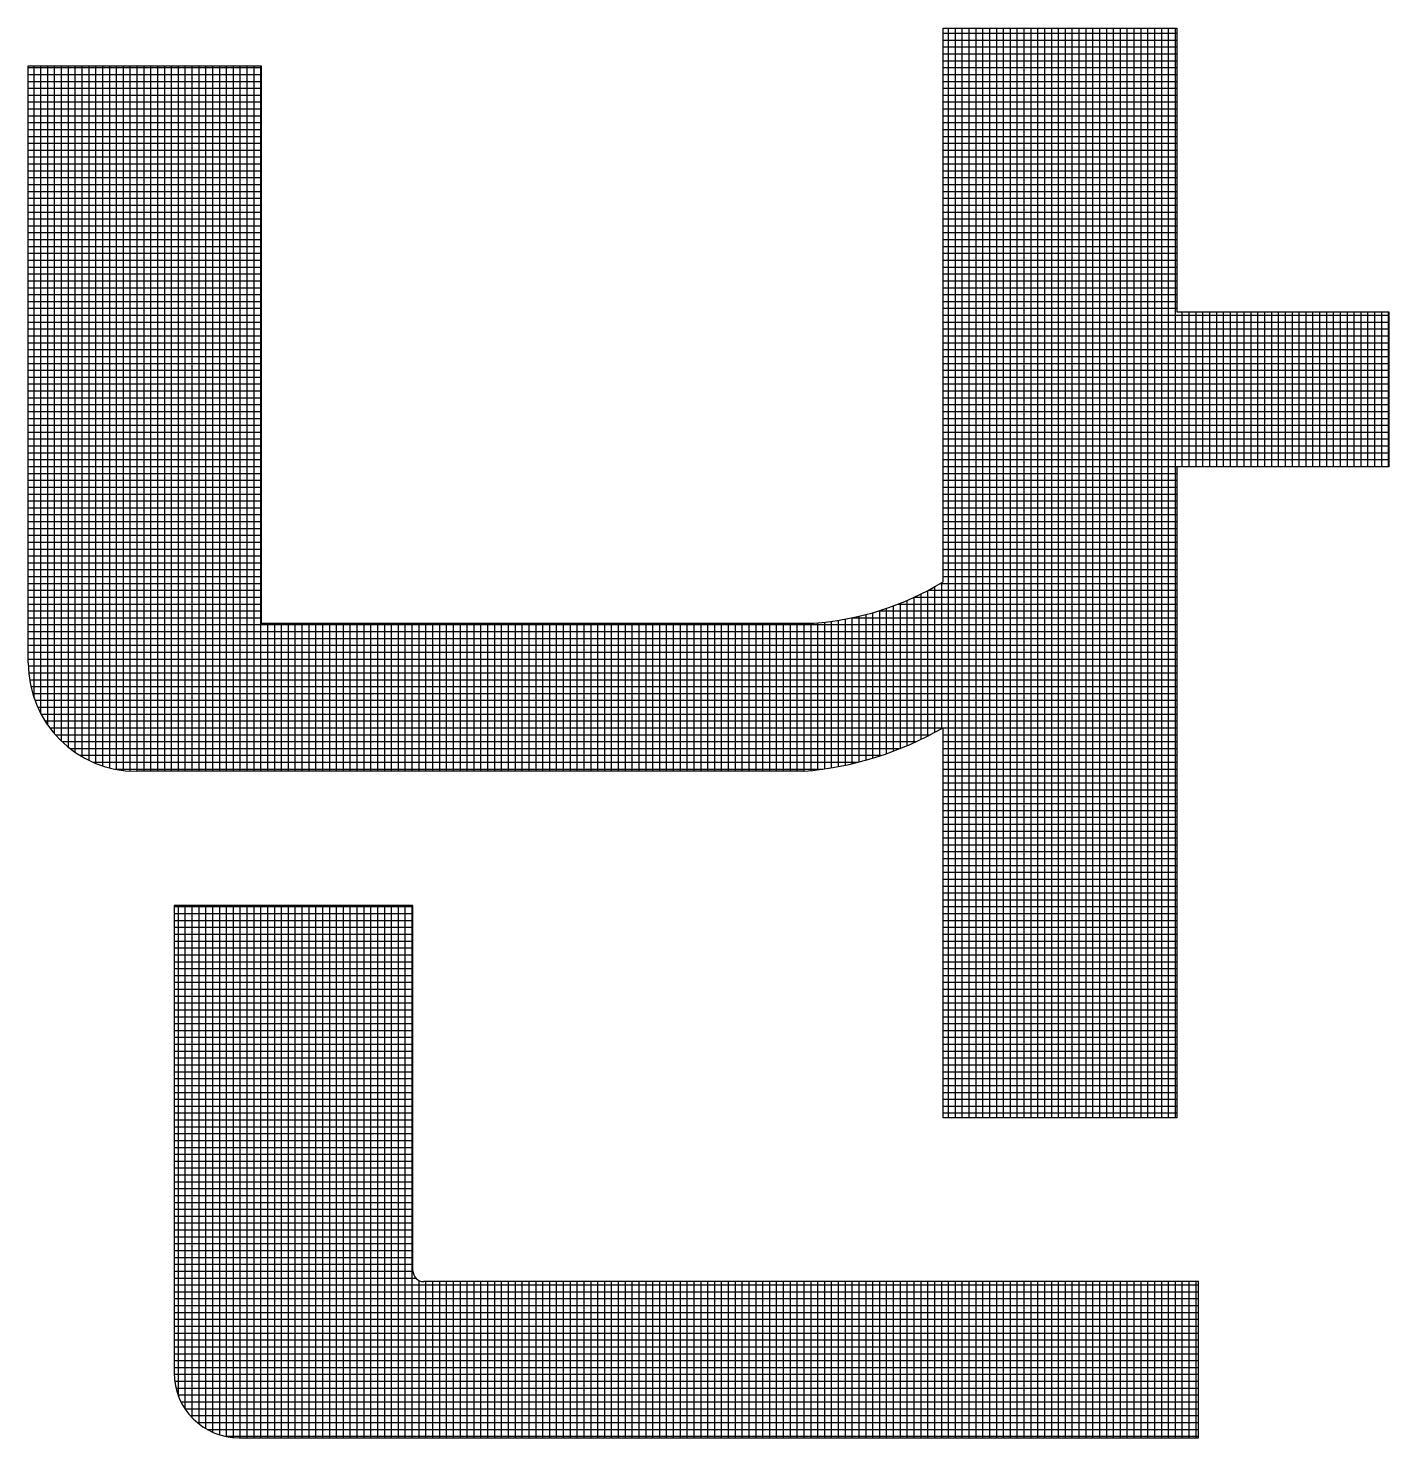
# Model space of a CAD drawing. Header units: inches. Extents: x 1131 to 1972, y 12 to 606.
# Drawn here: x 1849.899 to 1853.335, y 114.926 to 118.485 of the extents above; entities that cross this region are included whole.
import ezdxf

# ---------------------------------------------------------------- set-up
doc = ezdxf.new("R2010")
doc.units = ezdxf.units.IN
doc.header["$MEASUREMENT"] = 0
doc.layers.add('BG ÇÑ±¹Áö¿ª³\xad¹æ±â¼úÁÖ½ÄÈ¸»ç CI', color=7, linetype='Continuous')

msp = doc.modelspace()

# ---------------------------------------------------------------- linework, layer by layer
at = {"layer": 'BG ÇÑ±¹Áö¿ª³\xad¹æ±â¼úÁÖ½ÄÈ¸»ç CI', "color": 7, "linetype": 'Continuous', "lineweight": 25}
for p, q in [((1852.2095, 117.0867), (1852.2095, 118.4848)), ((1852.2095, 118.4848), (1852.7999, 118.4848)), ((1852.2234, 115.7334), (1852.2234, 118.4848)), ((1852.2408, 115.7334), (1852.2408, 118.4848)), ((1852.2582, 115.7334), (1852.2582, 118.4848)), ((1852.2755, 115.7334), (1852.2755, 118.4848)), ((1852.2929, 115.7334), (1852.2929, 118.4848)), ((1852.3103, 115.7334), (1852.3103, 118.4848)), ((1852.3276, 115.7334), (1852.3276, 118.4848)), ((1852.345, 115.7334), (1852.345, 118.4848)), ((1852.3623, 115.7334), (1852.3623, 118.4848)), ((1852.3797, 115.7334), (1852.3797, 118.4848)), ((1852.3971, 115.7334), (1852.3971, 118.4848)), ((1852.4144, 115.7334), (1852.4144, 118.4848)), ((1852.4318, 115.7334), (1852.4318, 118.4848)), ((1852.4492, 115.7334), (1852.4492, 118.4848)), ((1852.4665, 115.7334), (1852.4665, 118.4848)), ((1852.4839, 115.7334), (1852.4839, 118.4848)), ((1852.5013, 115.7334), (1852.5013, 118.4848)), ((1852.5186, 115.7334), (1852.5186, 118.4848)), ((1852.536, 115.7334), (1852.536, 118.4848)), ((1852.5534, 115.7334), (1852.5534, 118.4848)), ((1852.5707, 115.7334), (1852.5707, 118.4848)), ((1852.5881, 115.7334), (1852.5881, 118.4848)), ((1852.6054, 115.7334), (1852.6054, 118.4848)), ((1852.6228, 115.7334), (1852.6228, 118.4848)), ((1852.6402, 115.7334), (1852.6402, 118.4848)), ((1852.6575, 115.7334), (1852.6575, 118.4848)), ((1852.6749, 115.7334), (1852.6749, 118.4848)), ((1852.6923, 115.7334), (1852.6923, 118.4848)), ((1852.7096, 115.7334), (1852.7096, 118.4848)), ((1852.727, 115.7334), (1852.727, 118.4848)), ((1852.7444, 115.7334), (1852.7444, 118.4848)), ((1852.7617, 115.7334), (1852.7617, 118.4848)), ((1852.7791, 115.7334), (1852.7791, 118.4848)), ((1852.7965, 115.7334), (1852.7965, 118.4848)), ((1852.7999, 118.4848), (1852.7999, 117.7688)), ((1852.2095, 118.4721), (1852.7999, 118.4721)), ((1852.2095, 118.4548), (1852.7999, 118.4548)), ((1852.2095, 118.4374), (1852.7999, 118.4374)), ((1852.2095, 118.42), (1852.7999, 118.42)), ((1849.8991, 118.3895), (1850.4876, 118.3895)), ((1849.8991, 116.8822), (1849.8991, 118.3895)), ((1849.8991, 118.3853), (1850.4876, 118.3853)), ((1849.914, 116.7934), (1849.914, 118.3895)), ((1849.9313, 116.7535), (1849.9313, 118.3895)), ((1849.9487, 116.7252), (1849.9487, 118.3895)), ((1849.966, 116.703), (1849.966, 118.3895)), ((1849.9834, 116.6847), (1849.9834, 118.3895)), ((1850.0008, 116.6694), (1850.0008, 118.3895)), ((1850.0181, 116.6565), (1850.0181, 118.3895)), ((1850.0355, 116.6456), (1850.0355, 118.3895)), ((1850.0529, 116.6363), (1850.0529, 118.3895)), ((1850.0702, 116.6286), (1850.0702, 118.3895)), ((1850.0876, 116.6223), (1850.0876, 118.3895)), ((1850.105, 116.6172), (1850.105, 118.3895)), ((1850.1223, 116.6134), (1850.1223, 118.3895)), ((1850.1397, 116.6107), (1850.1397, 118.3895)), ((1850.1571, 116.6092), (1850.1571, 118.3895)), ((1850.1744, 116.6087), (1850.1744, 118.3895)), ((1850.1918, 116.6087), (1850.1918, 118.3895)), ((1850.2091, 116.6087), (1850.2091, 118.3895)), ((1850.2265, 116.6087), (1850.2265, 118.3895)), ((1850.2439, 116.6087), (1850.2439, 118.3895)), ((1850.2612, 116.6087), (1850.2612, 118.3895)), ((1850.2786, 116.6087), (1850.2786, 118.3895)), ((1850.296, 116.6087), (1850.296, 118.3895)), ((1850.3133, 116.6087), (1850.3133, 118.3895)), ((1850.3307, 116.6087), (1850.3307, 118.3895)), ((1850.3481, 116.6087), (1850.3481, 118.3895)), ((1850.3654, 116.6087), (1850.3654, 118.3895)), ((1850.3828, 116.6087), (1850.3828, 118.3895)), ((1850.4002, 116.6087), (1850.4002, 118.3895)), ((1850.4175, 116.6087), (1850.4175, 118.3895)), ((1850.4349, 116.6087), (1850.4349, 118.3895)), ((1850.4523, 116.6087), (1850.4523, 118.3895)), ((1850.4696, 116.6087), (1850.4696, 118.3895)), ((1850.487, 116.6087), (1850.487, 118.3895)), ((1850.4876, 118.3895), (1850.4876, 116.9827)), ((1852.2095, 118.4027), (1852.7999, 118.4027)), ((1852.2095, 118.3853), (1852.7999, 118.3853)), ((1849.8991, 118.3679), (1850.4876, 118.3679)), ((1849.8991, 118.3506), (1850.4876, 118.3506)), ((1852.2095, 118.3679), (1852.7999, 118.3679)), ((1852.2095, 118.3506), (1852.7999, 118.3506)), ((1849.8991, 118.3332), (1850.4876, 118.3332)), ((1849.8991, 118.3158), (1850.4876, 118.3158)), ((1852.2095, 118.3332), (1852.7999, 118.3332)), ((1852.2095, 118.3158), (1852.7999, 118.3158)), ((1849.8991, 118.2985), (1850.4876, 118.2985)), ((1849.8991, 118.2811), (1850.4876, 118.2811)), ((1852.2095, 118.2985), (1852.7999, 118.2985)), ((1852.2095, 118.2811), (1852.7999, 118.2811)), ((1849.8991, 118.2638), (1850.4876, 118.2638)), ((1849.8991, 118.2464), (1850.4876, 118.2464)), ((1852.2095, 118.2638), (1852.7999, 118.2638)), ((1852.2095, 118.2464), (1852.7999, 118.2464)), ((1849.8991, 118.229), (1850.4876, 118.229)), ((1849.8991, 118.2117), (1850.4876, 118.2117)), ((1852.2095, 118.229), (1852.7999, 118.229)), ((1852.2095, 118.2117), (1852.7999, 118.2117)), ((1849.8991, 118.1943), (1850.4876, 118.1943)), ((1849.8991, 118.1769), (1850.4876, 118.1769)), ((1852.2095, 118.1943), (1852.7999, 118.1943)), ((1852.2095, 118.1769), (1852.7999, 118.1769)), ((1849.8991, 118.1596), (1850.4876, 118.1596)), ((1849.8991, 118.1422), (1850.4876, 118.1422)), ((1852.2095, 118.1596), (1852.7999, 118.1596)), ((1852.2095, 118.1422), (1852.7999, 118.1422)), ((1849.8991, 118.1248), (1850.4876, 118.1248)), ((1849.8991, 118.1075), (1850.4876, 118.1075)), ((1852.2095, 118.1248), (1852.7999, 118.1248)), ((1852.2095, 118.1075), (1852.7999, 118.1075)), ((1849.8991, 118.0901), (1850.4876, 118.0901)), ((1849.8991, 118.0727), (1850.4876, 118.0727)), ((1849.8991, 118.0554), (1850.4876, 118.0554)), ((1852.2095, 118.0901), (1852.7999, 118.0901)), ((1852.2095, 118.0727), (1852.7999, 118.0727)), ((1852.2095, 118.0554), (1852.7999, 118.0554)), ((1849.8991, 118.038), (1850.4876, 118.038)), ((1849.8991, 118.0206), (1850.4876, 118.0206)), ((1852.2095, 118.038), (1852.7999, 118.038)), ((1852.2095, 118.0206), (1852.7999, 118.0206)), ((1849.8991, 118.0033), (1850.4876, 118.0033)), ((1849.8991, 117.9859), (1850.4876, 117.9859)), ((1852.2095, 118.0033), (1852.7999, 118.0033)), ((1852.2095, 117.9859), (1852.7999, 117.9859)), ((1849.8991, 117.9686), (1850.4876, 117.9686)), ((1849.8991, 117.9512), (1850.4876, 117.9512)), ((1852.2095, 117.9686), (1852.7999, 117.9686)), ((1852.2095, 117.9512), (1852.7999, 117.9512)), ((1849.8991, 117.9338), (1850.4876, 117.9338)), ((1849.8991, 117.9165), (1850.4876, 117.9165)), ((1852.2095, 117.9338), (1852.7999, 117.9338)), ((1852.2095, 117.9165), (1852.7999, 117.9165)), ((1849.8991, 117.8991), (1850.4876, 117.8991)), ((1849.8991, 117.8817), (1850.4876, 117.8817)), ((1852.2095, 117.8991), (1852.7999, 117.8991)), ((1852.2095, 117.8817), (1852.7999, 117.8817)), ((1849.8991, 117.8644), (1850.4876, 117.8644)), ((1849.8991, 117.847), (1850.4876, 117.847)), ((1852.2095, 117.8644), (1852.7999, 117.8644)), ((1852.2095, 117.847), (1852.7999, 117.847)), ((1849.8991, 117.8296), (1850.4876, 117.8296)), ((1849.8991, 117.8123), (1850.4876, 117.8123)), ((1852.2095, 117.8296), (1852.7999, 117.8296)), ((1852.2095, 117.8123), (1852.7999, 117.8123)), ((1849.8991, 117.7949), (1850.4876, 117.7949)), ((1849.8991, 117.7775), (1850.4876, 117.7775)), ((1852.2095, 117.7949), (1852.7999, 117.7949)), ((1852.2095, 117.7775), (1852.7999, 117.7775)), ((1849.8991, 117.7602), (1850.4876, 117.7602)), ((1849.8991, 117.7428), (1850.4876, 117.7428)), ((1852.2095, 117.7602), (1853.3353, 117.7602)), ((1852.2095, 117.7428), (1853.3353, 117.7428)), ((1852.7999, 117.7688), (1853.3353, 117.7688)), ((1852.8138, 117.3769), (1852.8138, 117.7688)), ((1852.8312, 117.3769), (1852.8312, 117.7688)), ((1852.8486, 117.3769), (1852.8486, 117.7688)), ((1852.8659, 117.3769), (1852.8659, 117.7688)), ((1852.8833, 117.3769), (1852.8833, 117.7688)), ((1852.9006, 117.3769), (1852.9006, 117.7688)), ((1852.918, 117.3769), (1852.918, 117.7688)), ((1852.9354, 117.3769), (1852.9354, 117.7688)), ((1852.9527, 117.3769), (1852.9527, 117.7688)), ((1852.9701, 117.3769), (1852.9701, 117.7688)), ((1852.9875, 117.3769), (1852.9875, 117.7688)), ((1853.0048, 117.3769), (1853.0048, 117.7688)), ((1853.0222, 117.3769), (1853.0222, 117.7688)), ((1853.0396, 117.3769), (1853.0396, 117.7688)), ((1853.0569, 117.3769), (1853.0569, 117.7688)), ((1853.0743, 117.3769), (1853.0743, 117.7688)), ((1853.0917, 117.3769), (1853.0917, 117.7688)), ((1853.109, 117.3769), (1853.109, 117.7688)), ((1853.1264, 117.3769), (1853.1264, 117.7688)), ((1853.1437, 117.3769), (1853.1437, 117.7688)), ((1853.1611, 117.3769), (1853.1611, 117.7688)), ((1853.1785, 117.3769), (1853.1785, 117.7688)), ((1853.1958, 117.3769), (1853.1958, 117.7688)), ((1853.2132, 117.3769), (1853.2132, 117.7688)), ((1853.2306, 117.3769), (1853.2306, 117.7688)), ((1853.2479, 117.3769), (1853.2479, 117.7688)), ((1853.2653, 117.3769), (1853.2653, 117.7688)), ((1853.2827, 117.3769), (1853.2827, 117.7688)), ((1853.3, 117.3769), (1853.3, 117.7688)), ((1853.3174, 117.3769), (1853.3174, 117.7688)), ((1853.3348, 117.3769), (1853.3348, 117.7688)), ((1853.3353, 117.7688), (1853.3353, 117.3769)), ((1849.8991, 117.7255), (1850.4876, 117.7255)), ((1849.8991, 117.7081), (1850.4876, 117.7081)), ((1852.2095, 117.7255), (1853.3353, 117.7255)), ((1852.2095, 117.7081), (1853.3353, 117.7081)), ((1849.8991, 117.6907), (1850.4876, 117.6907)), ((1849.8991, 117.6734), (1850.4876, 117.6734)), ((1852.2095, 117.6907), (1853.3353, 117.6907)), ((1852.2095, 117.6734), (1853.3353, 117.6734)), ((1849.8991, 117.656), (1850.4876, 117.656)), ((1849.8991, 117.6386), (1850.4876, 117.6386)), ((1852.2095, 117.656), (1853.3353, 117.656)), ((1852.2095, 117.6386), (1853.3353, 117.6386)), ((1849.8991, 117.6213), (1850.4876, 117.6213)), ((1849.8991, 117.6039), (1850.4876, 117.6039)), ((1852.2095, 117.6213), (1853.3353, 117.6213)), ((1852.2095, 117.6039), (1853.3353, 117.6039)), ((1849.8991, 117.5865), (1850.4876, 117.5865)), ((1849.8991, 117.5692), (1850.4876, 117.5692)), ((1852.2095, 117.5865), (1853.3353, 117.5865)), ((1852.2095, 117.5692), (1853.3353, 117.5692)), ((1849.8991, 117.5518), (1850.4876, 117.5518)), ((1849.8991, 117.5344), (1850.4876, 117.5344)), ((1852.2095, 117.5518), (1853.3353, 117.5518)), ((1852.2095, 117.5344), (1853.3353, 117.5344)), ((1849.8991, 117.5171), (1850.4876, 117.5171)), ((1849.8991, 117.4997), (1850.4876, 117.4997)), ((1852.2095, 117.5171), (1853.3353, 117.5171)), ((1852.2095, 117.4997), (1853.3353, 117.4997)), ((1849.8991, 117.4823), (1850.4876, 117.4823)), ((1849.8991, 117.465), (1850.4876, 117.465)), ((1852.2095, 117.4823), (1853.3353, 117.4823)), ((1852.2095, 117.465), (1853.3353, 117.465)), ((1849.8991, 117.4476), (1850.4876, 117.4476)), ((1849.8991, 117.4303), (1850.4876, 117.4303)), ((1852.2095, 117.4476), (1853.3353, 117.4476)), ((1852.2095, 117.4303), (1853.3353, 117.4303)), ((1849.8991, 117.4129), (1850.4876, 117.4129)), ((1849.8991, 117.3955), (1850.4876, 117.3955)), ((1852.2095, 117.4129), (1853.3353, 117.4129)), ((1852.2095, 117.3955), (1853.3353, 117.3955)), ((1849.8991, 117.3782), (1850.4876, 117.3782)), ((1849.8991, 117.3608), (1850.4876, 117.3608)), ((1849.8991, 117.3434), (1850.4876, 117.3434)), ((1852.2095, 117.3782), (1853.3353, 117.3782)), ((1852.2095, 117.3608), (1852.7999, 117.3608)), ((1852.2095, 117.3434), (1852.7999, 117.3434)), ((1853.3353, 117.3769), (1852.7999, 117.3769)), ((1852.7999, 117.3769), (1852.7999, 115.7334)), ((1849.8991, 117.3261), (1850.4876, 117.3261)), ((1849.8991, 117.3087), (1850.4876, 117.3087)), ((1852.2095, 117.3261), (1852.7999, 117.3261)), ((1852.2095, 117.3087), (1852.7999, 117.3087)), ((1849.8991, 117.2913), (1850.4876, 117.2913)), ((1849.8991, 117.274), (1850.4876, 117.274)), ((1852.2095, 117.2913), (1852.7999, 117.2913)), ((1852.2095, 117.274), (1852.7999, 117.274)), ((1849.8991, 117.2566), (1850.4876, 117.2566)), ((1849.8991, 117.2392), (1850.4876, 117.2392)), ((1852.2095, 117.2566), (1852.7999, 117.2566)), ((1852.2095, 117.2392), (1852.7999, 117.2392)), ((1849.8991, 117.2219), (1850.4876, 117.2219)), ((1849.8991, 117.2045), (1850.4876, 117.2045)), ((1852.2095, 117.2219), (1852.7999, 117.2219)), ((1852.2095, 117.2045), (1852.7999, 117.2045)), ((1849.8991, 117.1872), (1850.4876, 117.1872)), ((1849.8991, 117.1698), (1850.4876, 117.1698)), ((1852.2095, 117.1872), (1852.7999, 117.1872)), ((1852.2095, 117.1698), (1852.7999, 117.1698)), ((1849.8991, 117.1524), (1850.4876, 117.1524)), ((1849.8991, 117.1351), (1850.4876, 117.1351)), ((1852.2095, 117.1524), (1852.7999, 117.1524)), ((1852.2095, 117.1351), (1852.7999, 117.1351)), ((1849.8991, 117.1177), (1850.4876, 117.1177)), ((1849.8991, 117.1003), (1850.4876, 117.1003)), ((1852.2095, 117.1177), (1852.7999, 117.1177)), ((1852.2095, 117.1003), (1852.7999, 117.1003)), ((1849.8991, 117.083), (1850.4876, 117.083)), ((1849.8991, 117.0656), (1850.4876, 117.0656)), ((1852.1713, 116.6977), (1852.1713, 117.0651)), ((1852.1723, 117.0656), (1852.7999, 117.0656)), ((1852.1887, 116.7068), (1852.1887, 117.0746)), ((1852.2033, 117.083), (1852.7999, 117.083)), ((1852.2061, 116.7165), (1852.2061, 117.0846)), ((1849.8991, 117.0482), (1850.4876, 117.0482)), ((1849.8991, 117.0309), (1850.4876, 117.0309)), ((1852.0845, 116.6594), (1852.0845, 117.0263)), ((1852.0965, 117.0309), (1852.7999, 117.0309)), ((1852.1019, 116.6662), (1852.1019, 117.033)), ((1852.1192, 116.6734), (1852.1192, 117.0402)), ((1852.1366, 116.681), (1852.1366, 117.0479)), ((1852.1372, 117.0482), (1852.7999, 117.0482)), ((1852.154, 116.6891), (1852.154, 117.0562)), ((1849.8991, 117.0135), (1850.4876, 117.0135)), ((1849.8991, 116.9961), (1850.4876, 116.9961)), ((1851.9282, 116.6175), (1851.9282, 116.9874)), ((1851.9456, 116.6206), (1851.9456, 116.9899)), ((1851.963, 116.6241), (1851.963, 116.9929)), ((1851.9795, 116.9961), (1852.7999, 116.9961)), ((1851.9803, 116.6279), (1851.9803, 116.9963)), ((1851.9977, 116.6322), (1851.9977, 117.0002)), ((1852.0151, 116.6368), (1852.0151, 117.0045)), ((1852.0324, 116.6418), (1852.0324, 117.0092)), ((1852.0468, 117.0135), (1852.7999, 117.0135)), ((1852.0498, 116.6473), (1852.0498, 117.0144)), ((1852.0671, 116.6532), (1852.0671, 117.0201)), ((1849.8991, 116.9788), (1852.7999, 116.9788)), ((1849.8991, 116.9614), (1852.7999, 116.9614)), ((1850.4876, 116.9827), (1851.8831, 116.9827)), ((1850.5043, 116.6087), (1850.5043, 116.9827)), ((1850.5217, 116.6087), (1850.5217, 116.9827)), ((1850.5391, 116.6087), (1850.5391, 116.9827)), ((1850.5564, 116.6087), (1850.5564, 116.9827)), ((1850.5738, 116.6087), (1850.5738, 116.9827)), ((1850.5912, 116.6087), (1850.5912, 116.9827)), ((1850.6085, 116.6087), (1850.6085, 116.9827)), ((1850.6259, 116.6087), (1850.6259, 116.9827)), ((1850.6433, 116.6087), (1850.6433, 116.9827)), ((1850.6606, 116.6087), (1850.6606, 116.9827)), ((1850.678, 116.6087), (1850.678, 116.9827)), ((1850.6954, 116.6087), (1850.6954, 116.9827)), ((1850.7127, 116.6087), (1850.7127, 116.9827)), ((1850.7301, 116.6087), (1850.7301, 116.9827)), ((1850.7474, 116.6087), (1850.7474, 116.9827)), ((1850.7648, 116.6087), (1850.7648, 116.9827)), ((1850.7822, 116.6087), (1850.7822, 116.9827)), ((1850.7995, 116.6087), (1850.7995, 116.9827)), ((1850.8169, 116.6087), (1850.8169, 116.9827)), ((1850.8343, 116.6087), (1850.8343, 116.9827)), ((1850.8516, 116.6087), (1850.8516, 116.9827)), ((1850.869, 116.6087), (1850.869, 116.9827)), ((1850.8864, 116.6087), (1850.8864, 116.9827)), ((1850.9037, 116.6087), (1850.9037, 116.9827)), ((1850.9211, 116.6087), (1850.9211, 116.9827)), ((1850.9385, 116.6087), (1850.9385, 116.9827)), ((1850.9558, 116.6087), (1850.9558, 116.9827)), ((1850.9732, 116.6087), (1850.9732, 116.9827)), ((1850.9906, 116.6087), (1850.9906, 116.9827)), ((1851.0079, 116.6087), (1851.0079, 116.9827)), ((1851.0253, 116.6087), (1851.0253, 116.9827)), ((1851.0426, 116.6087), (1851.0426, 116.9827)), ((1851.06, 116.6087), (1851.06, 116.9827)), ((1851.0774, 116.6087), (1851.0774, 116.9827)), ((1851.0947, 116.6087), (1851.0947, 116.9827)), ((1851.1121, 116.6087), (1851.1121, 116.9827)), ((1851.1295, 116.6087), (1851.1295, 116.9827)), ((1851.1468, 116.6087), (1851.1468, 116.9827)), ((1851.1642, 116.6087), (1851.1642, 116.9827)), ((1851.1816, 116.6087), (1851.1816, 116.9827)), ((1851.1989, 116.6087), (1851.1989, 116.9827)), ((1851.2163, 116.6087), (1851.2163, 116.9827)), ((1851.2337, 116.6087), (1851.2337, 116.9827)), ((1851.251, 116.6087), (1851.251, 116.9827)), ((1851.2684, 116.6087), (1851.2684, 116.9827)), ((1851.2857, 116.6087), (1851.2857, 116.9827)), ((1851.3031, 116.6087), (1851.3031, 116.9827)), ((1851.3205, 116.6087), (1851.3205, 116.9827)), ((1851.3378, 116.6087), (1851.3378, 116.9827)), ((1851.3552, 116.6087), (1851.3552, 116.9827)), ((1851.3726, 116.6087), (1851.3726, 116.9827)), ((1851.3899, 116.6087), (1851.3899, 116.9827)), ((1851.4073, 116.6087), (1851.4073, 116.9827)), ((1851.4247, 116.6087), (1851.4247, 116.9827)), ((1851.442, 116.6087), (1851.442, 116.9827)), ((1851.4594, 116.6087), (1851.4594, 116.9827)), ((1851.4768, 116.6087), (1851.4768, 116.9827)), ((1851.4941, 116.6087), (1851.4941, 116.9827)), ((1851.5115, 116.6087), (1851.5115, 116.9827)), ((1851.5289, 116.6087), (1851.5289, 116.9827)), ((1851.5462, 116.6087), (1851.5462, 116.9827)), ((1851.5636, 116.6087), (1851.5636, 116.9827)), ((1851.5809, 116.6087), (1851.5809, 116.9827)), ((1851.5983, 116.6087), (1851.5983, 116.9827)), ((1851.6157, 116.6087), (1851.6157, 116.9827)), ((1851.633, 116.6087), (1851.633, 116.9827)), ((1851.6504, 116.6087), (1851.6504, 116.9827)), ((1851.6678, 116.6087), (1851.6678, 116.9827)), ((1851.6851, 116.6087), (1851.6851, 116.9827)), ((1851.7025, 116.6087), (1851.7025, 116.9827)), ((1851.7199, 116.6087), (1851.7199, 116.9827)), ((1851.7372, 116.6087), (1851.7372, 116.9827)), ((1851.7546, 116.6087), (1851.7546, 116.9827)), ((1851.772, 116.6087), (1851.772, 116.9827)), ((1851.7893, 116.6087), (1851.7893, 116.9827)), ((1851.8067, 116.6087), (1851.8067, 116.9827)), ((1851.824, 116.6087), (1851.824, 116.9827)), ((1851.8414, 116.6087), (1851.8414, 116.9827)), ((1851.8588, 116.6088), (1851.8588, 116.9827)), ((1851.8761, 116.6105), (1851.8761, 116.9827)), ((1851.8935, 116.6124), (1851.8935, 116.9836)), ((1851.9109, 116.6148), (1851.9109, 116.9853)), ((1849.8991, 116.944), (1852.7999, 116.944)), ((1849.8991, 116.9267), (1852.7999, 116.9267)), ((1849.8991, 116.9093), (1852.7999, 116.9093)), ((1849.8991, 116.892), (1852.7999, 116.892)), ((1849.8992, 116.8746), (1852.7999, 116.8746)), ((1849.9003, 116.8572), (1852.7999, 116.8572)), ((1849.9024, 116.8399), (1852.7999, 116.8399)), ((1849.9057, 116.8225), (1852.7999, 116.8225)), ((1849.9102, 116.8051), (1852.7999, 116.8051)), ((1849.916, 116.7878), (1852.7999, 116.7878)), ((1849.923, 116.7704), (1852.7999, 116.7704)), ((1849.9316, 116.753), (1852.7999, 116.753)), ((1849.9417, 116.7357), (1852.7999, 116.7357)), ((1849.9537, 116.7183), (1852.2092, 116.7183)), ((1852.2095, 115.7334), (1852.2095, 116.7185)), ((1852.2095, 116.7183), (1852.7999, 116.7183)), ((1849.9678, 116.7009), (1852.1776, 116.7009)), ((1849.9846, 116.6836), (1852.1422, 116.6836)), ((1852.2095, 116.7009), (1852.7999, 116.7009)), ((1852.2095, 116.6836), (1852.7999, 116.6836)), ((1850.0048, 116.6662), (1852.102, 116.6662)), ((1850.03, 116.6489), (1852.0545, 116.6489)), ((1850.0633, 116.6315), (1851.995, 116.6315)), ((1852.2095, 116.6662), (1852.7999, 116.6662)), ((1852.2095, 116.6489), (1852.7999, 116.6489)), ((1852.2095, 116.6315), (1852.7999, 116.6315)), ((1850.1185, 116.6141), (1851.9063, 116.6141)), ((1851.8572, 116.6087), (1850.1726, 116.6087)), ((1852.2095, 116.6141), (1852.7999, 116.6141)), ((1852.2095, 116.5968), (1852.7999, 116.5968)), ((1852.2095, 116.5794), (1852.7999, 116.5794)), ((1852.2095, 116.562), (1852.7999, 116.562)), ((1852.2095, 116.5447), (1852.7999, 116.5447)), ((1852.2095, 116.5273), (1852.7999, 116.5273)), ((1852.2095, 116.5099), (1852.7999, 116.5099)), ((1852.2095, 116.4926), (1852.7999, 116.4926)), ((1852.2095, 116.4752), (1852.7999, 116.4752)), ((1852.2095, 116.4578), (1852.7999, 116.4578)), ((1852.2095, 116.4405), (1852.7999, 116.4405)), ((1852.2095, 116.4231), (1852.7999, 116.4231)), ((1852.2095, 116.4058), (1852.7999, 116.4058)), ((1852.2095, 116.3884), (1852.7999, 116.3884)), ((1852.2095, 116.371), (1852.7999, 116.371)), ((1852.2095, 116.3537), (1852.7999, 116.3537)), ((1852.2095, 116.3363), (1852.7999, 116.3363)), ((1852.2095, 116.3189), (1852.7999, 116.3189)), ((1852.2095, 116.3016), (1852.7999, 116.3016)), ((1852.2095, 116.2842), (1852.7999, 116.2842)), ((1850.2677, 116.2695), (1850.2677, 115.0898)), ((1850.8708, 116.2695), (1850.2677, 116.2695)), ((1850.2677, 116.2668), (1850.8708, 116.2668)), ((1850.2677, 116.2495), (1850.8708, 116.2495)), ((1850.2786, 115.0311), (1850.2786, 116.2695)), ((1850.296, 114.9978), (1850.296, 116.2695)), ((1850.3133, 114.9763), (1850.3133, 116.2695)), ((1850.3307, 114.9606), (1850.3307, 116.2695)), ((1850.3481, 114.9487), (1850.3481, 116.2695)), ((1850.3654, 114.9398), (1850.3654, 116.2695)), ((1850.3828, 114.9332), (1850.3828, 116.2695)), ((1850.4002, 114.9288), (1850.4002, 116.2695)), ((1850.4175, 114.9264), (1850.4175, 116.2695)), ((1850.4349, 114.9257), (1850.4349, 116.2695)), ((1850.4523, 114.9257), (1850.4523, 116.2695)), ((1850.4696, 114.9257), (1850.4696, 116.2695)), ((1850.487, 114.9257), (1850.487, 116.2695)), ((1850.5043, 114.9257), (1850.5043, 116.2695)), ((1850.5217, 114.9257), (1850.5217, 116.2695)), ((1850.5391, 114.9257), (1850.5391, 116.2695)), ((1850.5564, 114.9257), (1850.5564, 116.2695)), ((1850.5738, 114.9257), (1850.5738, 116.2695)), ((1850.5912, 114.9257), (1850.5912, 116.2695)), ((1850.6085, 114.9257), (1850.6085, 116.2695)), ((1850.6259, 114.9257), (1850.6259, 116.2695)), ((1850.6433, 114.9257), (1850.6433, 116.2695)), ((1850.6606, 114.9257), (1850.6606, 116.2695)), ((1850.678, 114.9257), (1850.678, 116.2695)), ((1850.6954, 114.9257), (1850.6954, 116.2695)), ((1850.7127, 114.9257), (1850.7127, 116.2695)), ((1850.7301, 114.9257), (1850.7301, 116.2695)), ((1850.7474, 114.9257), (1850.7474, 116.2695)), ((1850.7648, 114.9257), (1850.7648, 116.2695)), ((1850.7822, 114.9257), (1850.7822, 116.2695)), ((1850.7995, 114.9257), (1850.7995, 116.2695)), ((1850.8169, 114.9257), (1850.8169, 116.2695)), ((1850.8343, 114.9257), (1850.8343, 116.2695)), ((1850.8516, 114.9257), (1850.8516, 116.2695)), ((1850.869, 114.9257), (1850.869, 116.2695)), ((1850.8708, 115.3475), (1850.8708, 116.2695)), ((1852.2095, 116.2668), (1852.7999, 116.2668)), ((1852.2095, 116.2495), (1852.7999, 116.2495)), ((1850.2677, 116.2321), (1850.8708, 116.2321)), ((1850.2677, 116.2147), (1850.8708, 116.2147)), ((1852.2095, 116.2321), (1852.7999, 116.2321)), ((1852.2095, 116.2147), (1852.7999, 116.2147)), ((1850.2677, 116.1974), (1850.8708, 116.1974)), ((1850.2677, 116.18), (1850.8708, 116.18)), ((1852.2095, 116.1974), (1852.7999, 116.1974)), ((1852.2095, 116.18), (1852.7999, 116.18)), ((1850.2677, 116.1626), (1850.8708, 116.1626)), ((1850.2677, 116.1453), (1850.8708, 116.1453)), ((1852.2095, 116.1626), (1852.7999, 116.1626)), ((1852.2095, 116.1453), (1852.7999, 116.1453)), ((1850.2677, 116.1279), (1850.8708, 116.1279)), ((1850.2677, 116.1106), (1850.8708, 116.1106)), ((1852.2095, 116.1279), (1852.7999, 116.1279)), ((1852.2095, 116.1106), (1852.7999, 116.1106)), ((1850.2677, 116.0932), (1850.8708, 116.0932)), ((1850.2677, 116.0758), (1850.8708, 116.0758)), ((1852.2095, 116.0932), (1852.7999, 116.0932)), ((1852.2095, 116.0758), (1852.7999, 116.0758)), ((1850.2677, 116.0585), (1850.8708, 116.0585)), ((1850.2677, 116.0411), (1850.8708, 116.0411)), ((1852.2095, 116.0585), (1852.7999, 116.0585)), ((1852.2095, 116.0411), (1852.7999, 116.0411)), ((1850.2677, 116.0237), (1850.8708, 116.0237)), ((1850.2677, 116.0064), (1850.8708, 116.0064)), ((1852.2095, 116.0237), (1852.7999, 116.0237)), ((1852.2095, 116.0064), (1852.7999, 116.0064)), ((1850.2677, 115.989), (1850.8708, 115.989)), ((1850.2677, 115.9716), (1850.8708, 115.9716)), ((1852.2095, 115.989), (1852.7999, 115.989)), ((1852.2095, 115.9716), (1852.7999, 115.9716)), ((1850.2677, 115.9543), (1850.8708, 115.9543)), ((1850.2677, 115.9369), (1850.8708, 115.9369)), ((1850.2677, 115.9195), (1850.8708, 115.9195)), ((1852.2095, 115.9543), (1852.7999, 115.9543)), ((1852.2095, 115.9369), (1852.7999, 115.9369)), ((1852.2095, 115.9195), (1852.7999, 115.9195)), ((1850.2677, 115.9022), (1850.8708, 115.9022)), ((1850.2677, 115.8848), (1850.8708, 115.8848)), ((1852.2095, 115.9022), (1852.7999, 115.9022)), ((1852.2095, 115.8848), (1852.7999, 115.8848)), ((1850.2677, 115.8675), (1850.8708, 115.8675)), ((1850.2677, 115.8501), (1850.8708, 115.8501)), ((1852.2095, 115.8675), (1852.7999, 115.8675)), ((1852.2095, 115.8501), (1852.7999, 115.8501)), ((1850.2677, 115.8327), (1850.8708, 115.8327)), ((1850.2677, 115.8154), (1850.8708, 115.8154)), ((1852.2095, 115.8327), (1852.7999, 115.8327)), ((1852.2095, 115.8154), (1852.7999, 115.8154)), ((1850.2677, 115.798), (1850.8708, 115.798)), ((1850.2677, 115.7806), (1850.8708, 115.7806)), ((1852.2095, 115.798), (1852.7999, 115.798)), ((1852.2095, 115.7806), (1852.7999, 115.7806)), ((1850.2677, 115.7633), (1850.8708, 115.7633)), ((1850.2677, 115.7459), (1850.8708, 115.7459)), ((1852.2095, 115.7633), (1852.7999, 115.7633)), ((1852.2095, 115.7459), (1852.7999, 115.7459)), ((1850.2677, 115.7285), (1850.8708, 115.7285)), ((1850.2677, 115.7112), (1850.8708, 115.7112)), ((1852.7999, 115.7334), (1852.2095, 115.7334)), ((1850.2677, 115.6938), (1850.8708, 115.6938)), ((1850.2677, 115.6764), (1850.8708, 115.6764)), ((1850.2677, 115.6591), (1850.8708, 115.6591)), ((1850.2677, 115.6417), (1850.8708, 115.6417)), ((1850.2677, 115.6243), (1850.8708, 115.6243)), ((1850.2677, 115.607), (1850.8708, 115.607)), ((1850.2677, 115.5896), (1850.8708, 115.5896)), ((1850.2677, 115.5723), (1850.8708, 115.5723)), ((1850.2677, 115.5549), (1850.8708, 115.5549)), ((1850.2677, 115.5375), (1850.8708, 115.5375)), ((1850.2677, 115.5202), (1850.8708, 115.5202)), ((1850.2677, 115.5028), (1850.8708, 115.5028)), ((1850.2677, 115.4854), (1850.8708, 115.4854)), ((1850.2677, 115.4681), (1850.8708, 115.4681)), ((1850.2677, 115.4507), (1850.8708, 115.4507)), ((1850.2677, 115.4333), (1850.8708, 115.4333)), ((1850.2677, 115.416), (1850.8708, 115.416)), ((1850.2677, 115.3986), (1850.8708, 115.3986)), ((1850.2677, 115.3812), (1850.8708, 115.3812)), ((1850.2677, 115.3639), (1850.8708, 115.3639)), ((1850.2677, 115.3465), (1850.8708, 115.3465)), ((1850.2677, 115.3292), (1850.8779, 115.3292)), ((1850.8864, 114.9257), (1850.8864, 115.3229)), ((1852.8545, 115.3202), (1850.8982, 115.3202)), ((1850.9037, 114.9257), (1850.9037, 115.3202)), ((1850.9211, 114.9257), (1850.9211, 115.3202)), ((1850.9385, 114.9257), (1850.9385, 115.3202)), ((1850.9558, 114.9257), (1850.9558, 115.3202)), ((1850.9732, 114.9257), (1850.9732, 115.3202)), ((1850.9906, 114.9257), (1850.9906, 115.3202)), ((1851.0079, 114.9257), (1851.0079, 115.3202)), ((1851.0253, 114.9257), (1851.0253, 115.3202)), ((1851.0426, 114.9257), (1851.0426, 115.3202)), ((1851.06, 114.9257), (1851.06, 115.3202)), ((1851.0774, 114.9257), (1851.0774, 115.3202)), ((1851.0947, 114.9257), (1851.0947, 115.3202)), ((1851.1121, 114.9257), (1851.1121, 115.3202)), ((1851.1295, 114.9257), (1851.1295, 115.3202)), ((1851.1468, 114.9257), (1851.1468, 115.3202)), ((1851.1642, 114.9257), (1851.1642, 115.3202)), ((1851.1816, 114.9257), (1851.1816, 115.3202)), ((1851.1989, 114.9257), (1851.1989, 115.3202)), ((1851.2163, 114.9257), (1851.2163, 115.3202)), ((1851.2337, 114.9257), (1851.2337, 115.3202)), ((1851.251, 114.9257), (1851.251, 115.3202)), ((1851.2684, 114.9257), (1851.2684, 115.3202)), ((1851.2857, 114.9257), (1851.2857, 115.3202)), ((1851.3031, 114.9257), (1851.3031, 115.3202)), ((1851.3205, 114.9257), (1851.3205, 115.3202)), ((1851.3378, 114.9257), (1851.3378, 115.3202)), ((1851.3552, 114.9257), (1851.3552, 115.3202)), ((1851.3726, 114.9257), (1851.3726, 115.3202)), ((1851.3899, 114.9257), (1851.3899, 115.3202)), ((1851.4073, 114.9257), (1851.4073, 115.3202)), ((1851.4247, 114.9257), (1851.4247, 115.3202)), ((1851.442, 114.9257), (1851.442, 115.3202)), ((1851.4594, 114.9257), (1851.4594, 115.3202)), ((1851.4768, 114.9257), (1851.4768, 115.3202)), ((1851.4941, 114.9257), (1851.4941, 115.3202)), ((1851.5115, 114.9257), (1851.5115, 115.3202)), ((1851.5289, 114.9257), (1851.5289, 115.3202)), ((1851.5462, 114.9257), (1851.5462, 115.3202)), ((1851.5636, 114.9257), (1851.5636, 115.3202)), ((1851.5809, 114.9257), (1851.5809, 115.3202)), ((1851.5983, 114.9257), (1851.5983, 115.3202)), ((1851.6157, 114.9257), (1851.6157, 115.3202)), ((1851.633, 114.9257), (1851.633, 115.3202)), ((1851.6504, 114.9257), (1851.6504, 115.3202)), ((1851.6678, 114.9257), (1851.6678, 115.3202)), ((1851.6851, 114.9257), (1851.6851, 115.3202)), ((1851.7025, 114.9257), (1851.7025, 115.3202)), ((1851.7199, 114.9257), (1851.7199, 115.3202)), ((1851.7372, 114.9257), (1851.7372, 115.3202)), ((1851.7546, 114.9257), (1851.7546, 115.3202)), ((1851.772, 114.9257), (1851.772, 115.3202)), ((1851.7893, 114.9257), (1851.7893, 115.3202)), ((1851.8067, 114.9257), (1851.8067, 115.3202)), ((1851.824, 114.9257), (1851.824, 115.3202)), ((1851.8414, 114.9257), (1851.8414, 115.3202)), ((1851.8588, 114.9257), (1851.8588, 115.3202)), ((1851.8761, 114.9257), (1851.8761, 115.3202)), ((1851.8935, 114.9257), (1851.8935, 115.3202)), ((1851.9109, 114.9257), (1851.9109, 115.3202)), ((1851.9282, 114.9257), (1851.9282, 115.3202)), ((1851.9456, 114.9257), (1851.9456, 115.3202)), ((1851.963, 114.9257), (1851.963, 115.3202)), ((1851.9803, 114.9257), (1851.9803, 115.3202)), ((1851.9977, 114.9257), (1851.9977, 115.3202)), ((1852.0151, 114.9257), (1852.0151, 115.3202)), ((1852.0324, 114.9257), (1852.0324, 115.3202)), ((1852.0498, 114.9257), (1852.0498, 115.3202)), ((1852.0671, 114.9257), (1852.0671, 115.3202)), ((1852.0845, 114.9257), (1852.0845, 115.3202)), ((1852.1019, 114.9257), (1852.1019, 115.3202)), ((1852.1192, 114.9257), (1852.1192, 115.3202)), ((1852.1366, 114.9257), (1852.1366, 115.3202)), ((1852.154, 114.9257), (1852.154, 115.3202)), ((1852.1713, 114.9257), (1852.1713, 115.3202)), ((1852.1887, 114.9257), (1852.1887, 115.3202)), ((1852.2061, 114.9257), (1852.2061, 115.3202)), ((1852.2234, 114.9257), (1852.2234, 115.3202)), ((1852.2408, 114.9257), (1852.2408, 115.3202)), ((1852.2582, 114.9257), (1852.2582, 115.3202)), ((1852.2755, 114.9257), (1852.2755, 115.3202)), ((1852.2929, 114.9257), (1852.2929, 115.3202)), ((1852.3103, 114.9257), (1852.3103, 115.3202)), ((1852.3276, 114.9257), (1852.3276, 115.3202)), ((1852.345, 114.9257), (1852.345, 115.3202)), ((1852.3623, 114.9257), (1852.3623, 115.3202)), ((1852.3797, 114.9257), (1852.3797, 115.3202)), ((1852.3971, 114.9257), (1852.3971, 115.3202)), ((1852.4144, 114.9257), (1852.4144, 115.3202)), ((1852.4318, 114.9257), (1852.4318, 115.3202)), ((1852.4492, 114.9257), (1852.4492, 115.3202)), ((1852.4665, 114.9257), (1852.4665, 115.3202)), ((1852.4839, 114.9257), (1852.4839, 115.3202)), ((1852.5013, 114.9257), (1852.5013, 115.3202)), ((1852.5186, 114.9257), (1852.5186, 115.3202)), ((1852.536, 114.9257), (1852.536, 115.3202)), ((1852.5534, 114.9257), (1852.5534, 115.3202)), ((1852.5707, 114.9257), (1852.5707, 115.3202)), ((1852.5881, 114.9257), (1852.5881, 115.3202)), ((1852.6054, 114.9257), (1852.6054, 115.3202)), ((1852.6228, 114.9257), (1852.6228, 115.3202)), ((1852.6402, 114.9257), (1852.6402, 115.3202)), ((1852.6575, 114.9257), (1852.6575, 115.3202)), ((1852.6749, 114.9257), (1852.6749, 115.3202)), ((1852.6923, 114.9257), (1852.6923, 115.3202)), ((1852.7096, 114.9257), (1852.7096, 115.3202)), ((1852.727, 114.9257), (1852.727, 115.3202)), ((1852.7444, 114.9257), (1852.7444, 115.3202)), ((1852.7617, 114.9257), (1852.7617, 115.3202)), ((1852.7791, 114.9257), (1852.7791, 115.3202)), ((1852.7965, 114.9257), (1852.7965, 115.3202)), ((1852.8138, 114.9257), (1852.8138, 115.3202)), ((1852.8312, 114.9257), (1852.8312, 115.3202)), ((1852.8486, 114.9257), (1852.8486, 115.3202)), ((1852.8545, 114.9257), (1852.8545, 115.3202)), ((1850.2677, 115.3118), (1852.8545, 115.3118)), ((1850.2677, 115.2944), (1852.8545, 115.2944)), ((1850.2677, 115.2771), (1852.8545, 115.2771)), ((1850.2677, 115.2597), (1852.8545, 115.2597)), ((1850.2677, 115.2423), (1852.8545, 115.2423)), ((1850.2677, 115.225), (1852.8545, 115.225)), ((1850.2677, 115.2076), (1852.8545, 115.2076)), ((1850.2677, 115.1902), (1852.8545, 115.1902)), ((1850.2677, 115.1729), (1852.8545, 115.1729)), ((1850.2677, 115.1555), (1852.8545, 115.1555)), ((1850.2677, 115.1381), (1852.8545, 115.1381)), ((1850.2677, 115.1208), (1852.8545, 115.1208)), ((1850.2677, 115.1034), (1852.8545, 115.1034)), ((1850.2678, 115.086), (1852.8545, 115.086)), ((1850.2691, 115.0687), (1852.8545, 115.0687)), ((1850.2723, 115.0513), (1852.8545, 115.0513)), ((1850.2775, 115.034), (1852.8545, 115.034)), ((1850.285, 115.0166), (1852.8545, 115.0166)), ((1850.295, 114.9992), (1852.8545, 114.9992)), ((1850.3083, 114.9819), (1852.8545, 114.9819)), ((1850.3259, 114.9645), (1852.8545, 114.9645)), ((1850.3508, 114.9471), (1852.8545, 114.9471)), ((1850.3956, 114.9298), (1852.8545, 114.9298)), ((1850.4318, 114.9257), (1852.8545, 114.9257))]:
    msp.add_line(p, q, dxfattribs=at)
for centre, radius, start, end in [((1851.8311, 117.7104), 0.7295, 274.0836, 301.2505), ((1850.1726, 116.8822), 0.2735, 180, 270), ((1851.7897, 117.4456), 0.8396, 274.6079, 300.001), ((1850.8982, 115.3475), 0.0273, 180, 270), ((1850.4318, 115.0898), 0.1641, 180, 270)]:
    msp.add_arc(centre, radius, start, end, dxfattribs=at)

doc.saveas('drawing.dxf')
